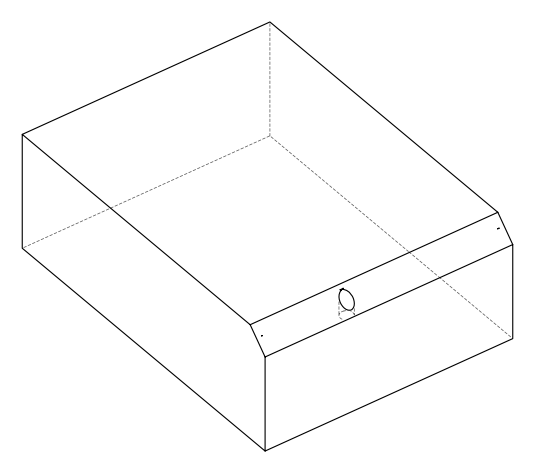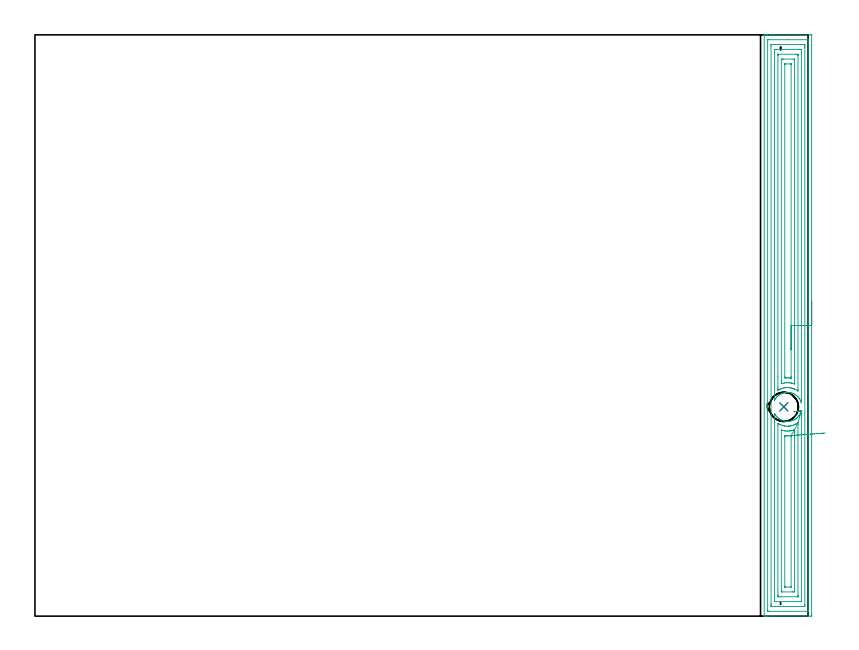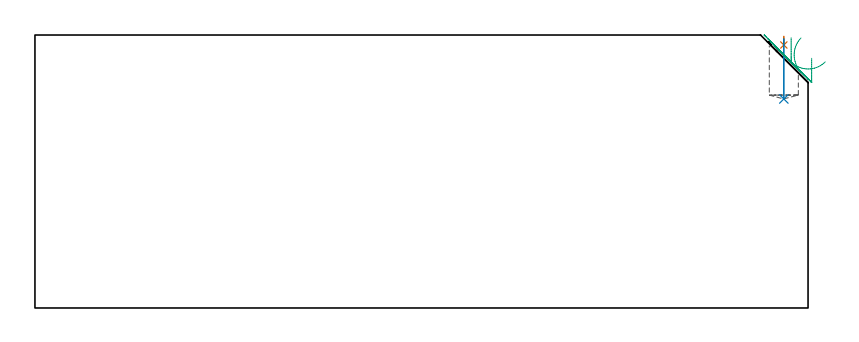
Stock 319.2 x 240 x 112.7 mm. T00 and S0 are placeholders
(PLAN: 3 operations, 2 tool changes, 14 min)
(1 SPOT_DRILL | STEP1POCKET | NXT0321_9005460120000 | 0.03 min | 309 mm3)
(2 DRILL_BLIND_HOLE_INTO_CENTER | STEP1POCKET | NXT0301_128 | 0.1 min | 2549 mm3)
(3 AREA_MILL | FG_CHAMFER_SURFACE | UGT0205_001 | 13.85 min | 45014 mm3)
(TOOL NXT0321_9005460120000 | NC Spot Drill, 142deg, 12mm, Carbide, Uncoated | D12 PA142 FL30 Z2)
(TOOL NXT0301_128 | Carbide Drill 12mm [861.1-1200-036A1-GP GC34] | D12 PA150 FL37.4 Z2)
(TOOL UGT0205_001 | Chamfer Mill 20 x 3 x 45 deg. | D20 FL50 Z2)
(OP 1 SPOT_DRILL)
G17 G21 G94 G90
T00 M6
G54
G17 G0 G90 X309.2 Y86.4 S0 M3
G43 Z122.7 H0
G94 G81 G98 Z108.584 F250. R112.1
G80
M5
M2
(OP 2 DRILL_BLIND_HOLE_INTO_CENTER)
G17 G21 G94 G90
T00 M6
G54
G17 G0 G90 X309.2 Y86.4 S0 M3
G43 Z122.7 H1
G94 G81 G98 Z86.3 F250. R111.1
G80
M5
M2
(OP 3 AREA_MILL)
G17 G21 G94 G90
T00 M6
G54
G17 G0 G90 X320.7 Y130. S1061 M3
G43 Z122.7 H0
Z103.1
G94 G1 Y129.962 Z102.228 F250.
Y129.848 Z101.363
Y129.659 Z100.512
Y129.397 Z99.68
Y129.063 Z98.874
Y128.66 Z98.1
Y128.192 Z97.364
Y127.66 Z96.672
Y127.071 Z96.029
Y126.428 Z95.44
Y125.736 Z94.908
Y125. Z94.44
Y124.226 Z94.037
Y123.42 Z93.703
Y122.588 Z93.441
Y121.736 Z93.252
Y120.872 Z93.138
Y120. Z93.1
Y0.629
X320.697 Y0.242 Z93.102
X320.692 Y0.01 Z93.106
X320.457 Y0. Z93.34
X304.884 Z108.912
X302.49 Z111.305
X301.768 Z112.032
X301.512 Z112.288
X301.125 Z112.666
X301.103 Y0.009 Z112.688
X301.1 Y0.182 Z112.7
Y239.818
X301.103 Y239.991 Z112.688
X301.125 Y240. Z112.666
X301.512 Z112.288
X301.768 Z112.032
X302.49 Z111.305
X303.736 Z110.061
X305.146 Z108.65
X320.195 Z93.602
X320.459 Y239.998 Z93.338
X320.692 Y239.99 Z93.106
X320.699 Y239.756 Z93.099
X320.7 Y120. Z93.1
X319.286 Z94.514
Y2.2
X319.285 Y2.092 Z94.515
X319.282 Y2.038 Z94.518
X319.28 Y2.018 Z94.52
X319.251 Y2.01 Z94.549
X318.837 Y2.001 Z94.963
X307.02 Y2. Z106.78
X303.375 Z110.425
X302.903 Y2.001 Z110.897
X302.645 Y2.005 Z111.155
X302.526 Y2.01 Z111.274
X302.515 Y2.393 Z111.285
X302.514 Y2.418 Z111.286
Y237.8
X302.515 Y237.908 Z111.285
X302.518 Y237.962 Z111.282
X302.52 Y237.982 Z111.28
X302.549 Y237.99 Z111.251
X302.963 Y237.999 Z110.837
X311.136 Y238. Z102.664
X318.897 Y237.999 Z94.903
X319.155 Y237.995 Z94.645
X319.275 Y237.99 Z94.525
X319.285 Y237.607 Z94.515
X319.286 Y237.582 Z94.514
Y120.
X317.872 Z95.928
X317.871 Y4.765 Z95.929
X317.867 Y4.206 Z95.933
X317.865 Y4.04 Z95.935
X317.86 Y4.01 Z95.94
X317.811 Y4.005 Z95.989
X317.742 Y4.001 Z96.058
X304.464 Y4. Z109.336
X304.261 Y4.003 Z109.539
X304.057 Y4.008 Z109.743
X303.935 Y4.014 Z109.865
X303.932 Y4.094 Z109.868
X303.93 Y4.206 Z109.87
X303.929 Y4.541 Z109.871
X303.928 Y5.1 Z109.872
X303.929 Y235.235 Z109.871
X303.933 Y235.794 Z109.867
X303.935 Y235.96 Z109.865
X303.94 Y235.99 Z109.86
X303.989 Y235.995 Z109.811
X304.058 Y235.999 Z109.742
X317.336 Y236. Z96.464
X317.539 Y235.997 Z96.261
X317.743 Y235.992 Z96.057
X317.865 Y235.986 Z95.935
X317.868 Y235.906 Z95.932
X317.87 Y235.794 Z95.93
X317.871 Y235.459 Z95.929
X317.872 Y234.9 Z95.928
Y120.
X316.457 Z97.343
X316.456 Y88.12
X316.45 Y88.085 Z97.348
X316.433 Y88.124 Z97.364
X316.393 Y88.257 Z97.404
X316.386 Y88.281 Z97.411
X316.217 Y88.733 Z97.582
X316.016 Y89.175 Z97.782
X315.74 Y89.638 Z98.06
X315.439 Y90.068 Z98.36
X315.326 Y90.202 Z98.471
X315.232 Y90.317 Z98.568
X315.128 Y90.442 Z98.672
X314.866 Y90.71 Z98.934
X314.593 Y90.962 Z99.207
X314.246 Y91.228 Z99.554
X313.813 Y91.517 Z99.987
X313.365 Y91.77 Z100.435
X313.197 Y91.855 Z100.603
X312.843 Y91.997 Z100.957
X312.484 Y92.12 Z101.316
X312.045 Y92.237 Z101.755
X311.603 Y92.322 Z102.197
X311.163 Y92.372 Z102.637
X310.722 Y92.39 Z103.078
X310.281 Y92.376 Z103.519
X309.841 Y92.329 Z103.959
X309.398 Y92.247 Z104.402
X308.959 Y92.132 Z104.841
X308.578 Y92.004 Z105.222
X308.203 Y91.855 Z105.597
X308.078 Y91.792 Z105.722
X307.631 Y91.543 Z106.169
X307.197 Y91.259 Z106.603
X306.807 Y90.962 Z106.993
X306.556 Y90.732 Z107.244
X306.316 Y90.487 Z107.484
X305.961 Y90.068 Z107.839
X305.686 Y89.677 Z108.114
X305.435 Y89.271 Z108.365
X305.384 Y89.175 Z108.416
X305.371 Y89.151 Z108.429
X305.349 Y89.116 Z108.451
X305.345 Y89.151 Z108.455
X305.344 Y89.171 Z108.456
X305.343 Y89.233 Z108.457
Y89.518
Y233.806
X305.345 Y233.906 Z108.455
X305.348 Y233.966 Z108.452
X305.35 Y233.99 Z108.45
X305.372 Y233.992 Z108.428
X305.591 Y233.996 Z108.209
X306.031 Y234. Z107.769
X315.769 Z98.031
X316.21 Y233.996 Z97.59
X316.427 Y233.992 Z97.373
X316.449 Y233.99 Z97.351
X316.452 Y233.975 Z97.348
X316.455 Y233.935 Z97.345
X316.456 Y233.877 Z97.344
X316.457 Y226.228 Z97.343
Y120.
X315.043 Z98.757
Y93.461
X315.042 Y93.3 Z98.758
X315.037 Y92.979 Z98.763
X315.035 Y92.908 Z98.765
X314.127 Y93.492 Z99.673
X313.998 Y93.565 Z99.802
X313.895 Y93.622 Z99.905
X313.579 Y93.77 Z100.221
X313.356 Y93.86 Z100.444
X313.113 Y93.952 Z100.687
X312.632 Y94.109 Z101.168
X312.228 Y94.21 Z101.572
X311.973 Y94.259 Z101.827
X311.343 Y94.348 Z102.457
X310.594 Y94.378 Z103.206
X310.457 Y94.372 Z103.343
X309.769 Y94.317 Z104.031
X309.572 Y94.286 Z104.228
X309.026 Y94.173 Z104.774
X308.687 Y94.085 Z105.113
X308.342 Y93.97 Z105.458
X307.802 Y93.763 Z105.998
X307.705 Y93.72 Z106.095
X307.508 Y93.622 Z106.292
X307.131 Y93.406 Z106.669
X306.916 Y93.28 Z106.884
X306.778 Y93.199 Z107.022
X306.764 Y93.462 Z107.036
X306.76 Y93.622 Z107.04
X306.758 Y93.782 Z107.042
X306.757 Y94.516 Z107.043
Y98.792
Y231.484
X306.758 Y231.645 Z107.042
X306.764 Y231.967 Z107.036
X306.766 Y231.992 Z107.034
X306.771 Y231.994 Z107.029
X306.791 Y231.998 Z107.009
X306.833 Y231.999 Z106.967
X306.916 Y232. Z106.884
X314.214 Z99.586
X314.884 Y231.996 Z98.916
X314.979 Y231.994 Z98.821
X315.032 Y231.99 Z98.768
X315.036 Y231.806 Z98.764
X315.041 Y231.484 Z98.759
X315.043 Y231.323 Z98.757
Y120.
X313.629 Z100.171
Y96.825
X313.627 Y96.305 Z100.173
X313.624 Y95.927 Z100.176
X313.622 Y95.867 Z100.178
X313.569 Y95.871 Z100.231
X313.113 Y96.004 Z100.687
X312.763 Y96.105 Z101.037
X312.312 Y96.22 Z101.488
X312.228 Y96.234 Z101.572
X311.789 Y96.305 Z102.011
X311.343 Y96.354 Z102.457
X311.289 Y96.359 Z102.511
X310.457 Y96.376 Z103.343
X310.387 Y96.375 Z103.413
X309.569 Y96.308 Z104.231
X309.548 Y96.305 Z104.252
X308.831 Y96.159 Z104.969
X308.687 Y96.126 Z105.113
X308.452 Y96.07 Z105.348
X308.178 Y96.004 Z105.622
X308.175 Y96.131 Z105.625
X308.173 Y96.305 Z105.627
X308.171 Y96.825 Z105.629
Y97.199
X308.172 Y229.535 Z105.628
X308.173 Y229.795 Z105.627
X308.176 Y229.925 Z105.624
X308.178 Y229.982 Z105.622
X308.235 Y229.991 Z105.565
X308.687 Y229.997 Z105.113
X309.112 Y230. Z104.688
X313.113 Y229.999 Z100.687
X313.542 Y229.996 Z100.258
X313.617 Y229.99 Z100.183
X313.622 Y229.915 Z100.178
X313.626 Y229.535 Z100.174
X313.629 Y229.014 Z100.171
Y120.
X312.215 Z101.585
Y99.001
X312.213 Y98.547 Z101.587
X312.21 Y98.327 Z101.59
X312.208 Y98.276 Z101.592
X312.2 Y98.264 Z101.6
X312.167 Y98.266 Z101.633
X312.046 Y98.276 Z101.754
X311.343 Y98.35 Z102.457
X311.076 Y98.362 Z102.724
X310.457 Y98.372 Z103.343
X310.191 Y98.362 Z103.609
X309.698 Y98.333 Z104.102
X309.592 Y98.341 Z104.208
X309.585 Y98.987 Z104.215
X309.586 Y227.747 Z104.214
X309.591 Y227.966 Z104.209
X309.592 Y227.985 Z104.208
X309.655 Y227.99 Z104.145
X309.788 Y227.996 Z104.012
X309.956 Y227.999 Z103.844
X312.117 Z101.683
X312.146 Y227.998 Z101.654
X312.174 Y227.995 Z101.626
X312.199 Y227.991 Z101.601
X312.208 Y227.959 Z101.592
X312.214 Y227.76 Z101.586
X312.215 Y227.747 Z101.585
Y120.
Y119.128 Z101.623
Y118.264 Z101.737
Y117.412 Z101.926
Y116.58 Z102.188
Y115.774 Z102.522
Y115. Z102.925
Y114.264 Z103.394
Y113.572 Z103.925
Y112.929 Z104.514
Y112.34 Z105.157
Y111.808 Z105.849
Y111.34 Z106.585
Y110.937 Z107.359
Y110.603 Z108.165
Y110.341 Z108.997
Y110.152 Z109.849
Y110.038 Z110.714
Y110. Z111.585
G0 X316.291 Y84.711 Z111.485
G1 X315.712 Y84.651 Z110.834
X315.192 Y84.597 Z110.136
X314.734 Y84.549 Z109.395
X314.343 Y84.508 Z108.616
X314.02 Y84.474 Z107.807
X313.769 Y84.448 Z106.972
X313.591 Y84.429 Z106.118
X313.488 Y84.419 Z105.251
X313.46 Y84.416 Z104.38
X313.509 Y84.421 Z103.508
X313.632 Y84.434 Z102.645
X313.83 Y84.454 Z101.796
X314.1 Y84.483 Z100.967
X314.442 Y84.518 Z100.165
X314.851 Y84.561 Z99.396
X315.326 Y84.611 Z98.665
X315.862 Y84.667 Z97.98
X316.456 Y84.729 Z97.343
X316.457
Y84.728 Z97.342
Y6.194 Z97.343
X316.456 Y6.094 Z97.344
X316.452 Y6.034 Z97.348
X316.45 Y6.01 Z97.35
X316.428 Y6.008 Z97.372
X316.209 Y6.003 Z97.591
X315.769 Y6. Z98.031
X306.031 Z107.769
X305.59 Y6.003 Z108.21
X305.373 Y6.008 Z108.427
X305.351 Y6.01 Z108.449
X305.348 Y6.025 Z108.452
X305.344 Y6.065 Z108.456
X305.343 Y6.123 Z108.457
Y83.587
X305.344 Y83.611 Z108.456
X305.349 Y83.685 Z108.451
X305.435 Y83.531 Z108.365
X305.619 Y83.221 Z108.181
X305.817 Y82.92 Z107.983
X306.059 Y82.608 Z107.741
X306.316 Y82.312 Z107.484
X306.598 Y82.027 Z107.202
X306.892 Y81.774 Z106.908
X307.197 Y81.538 Z106.603
X307.51 Y81.327 Z106.29
X307.83 Y81.133 Z105.97
X308.078 Y81.006 Z105.722
X308.515 Y80.823 Z105.285
X308.959 Y80.669 Z104.841
X309.398 Y80.553 Z104.402
X309.841 Y80.471 Z103.959
X310.281 Y80.424 Z103.519
X310.722 Y80.41 Z103.078
X311.163 Y80.428 Z102.637
X311.603 Y80.478 Z102.197
X312.045 Y80.563 Z101.755
X312.484 Y80.682 Z101.316
X312.929 Y80.841 Z100.871
X313.365 Y81.031 Z100.435
X313.57 Y81.133 Z100.23
X313.913 Y81.342 Z99.887
X314.246 Y81.569 Z99.554
X314.53 Y81.79 Z99.27
X314.802 Y82.027 Z98.998
X315.128 Y82.358 Z98.672
X315.202 Y82.445 Z98.597
X315.254 Y82.509 Z98.54
X315.326 Y82.591 Z98.472
X315.361 Y82.632 Z98.437
X315.581 Y82.92 Z98.216
X315.802 Y83.261 Z97.995
X315.847 Y83.339 Z97.948
X316.008 Y83.612 Z97.79
X316.049 Y83.694 Z97.75
X316.108 Y83.814 Z97.691
X316.291 Y84.258 Z97.504
X316.359 Y84.451 Z97.44
X316.447 Y84.707 Z97.352
X316.448 Y84.711
X316.456 Y84.729 Z97.343
X316.359 Y84.398 Z97.44
X316.314 Y84.249 Z97.482
X316.31 Y84.234 Z97.487
X316.273 Y84.103 Z97.527
X316.265 Y84.077 Z97.534
X315.036 Y79.879 Z98.764
X315.043 Y79.316 Z98.757
Y8.516
X315.042 Y8.355 Z98.758
X315.036 Y8.034 Z98.764
X315.034 Y8.008 Z98.766
X315.029 Y8.006 Z98.771
X315.009 Y8.002 Z98.791
X314.967 Y8.001 Z98.833
X314.884 Y8. Z98.916
X307.586 Z106.214
X306.916 Y8.004 Z106.884
X306.821 Y8.006 Z106.979
X306.769 Y8.01 Z107.031
X306.764 Y8.194 Z107.036
X306.759 Y8.516 Z107.041
X306.757 Y8.677 Z107.043
Y78.582
X306.761 Y79.316 Z107.039
X306.763 Y79.47 Z107.037
X306.777 Y79.595 Z107.023
X306.916 Y79.512 Z106.884
X307.248 Y79.316 Z106.552
X307.61 Y79.129 Z106.19
X307.802 Y79.046 Z105.998
X308.253 Y78.86 Z105.547
X308.687 Y78.716 Z105.113
X309.035 Y78.625 Z104.765
X309.468 Y78.526 Z104.332
X309.572 Y78.512 Z104.228
X310.357 Y78.421 Z103.443
X310.457 Y78.418 Z103.343
X311.028 Y78.421 Z102.772
X311.324 Y78.44 Z102.476
X311.343 Y78.442 Z102.457
X311.751 Y78.499 Z102.049
X312.092 Y78.559 Z101.708
X312.228 Y78.59 Z101.572
X312.796 Y78.742 Z101.004
X313.113 Y78.854 Z100.687
X313.443 Y78.982 Z100.357
X313.998 Y79.232 Z99.802
X314.055 Y79.259 Z99.745
X314.157 Y79.316 Z99.643
X314.601 Y79.602 Z99.199
X314.959 Y79.837 Z98.841
X315.015 Y79.874 Z98.785
X315.036 Y79.879 Z98.764
X313.622 Y76.946 Z100.178
X313.624 Y76.893 Z100.176
X313.626 Y76.633 Z100.174
X313.629 Y76.113 Z100.171
Y75.739
X313.628 Y10.465 Z100.172
X313.627 Y10.205 Z100.173
X313.624 Y10.075 Z100.176
X313.622 Y10.018 Z100.178
X313.565 Y10.009 Z100.235
X313.113 Y10.003 Z100.687
X312.688 Y10. Z101.112
X308.687 Y10.001 Z105.113
X308.258 Y10.004 Z105.542
X308.183 Y10.01 Z105.617
X308.178 Y10.085 Z105.622
X308.174 Y10.465 Z105.626
X308.172 Y10.986 Z105.628
Y76.633
X308.173 Y76.763 Z105.627
X308.175 Y76.794 Z105.625
X308.176 Y76.801 Z105.624
X308.266 Y76.782 Z105.534
X308.687 Y76.673 Z105.113
X308.844 Y76.633 Z104.956
X309.572 Y76.508 Z104.228
X309.716 Y76.488 Z104.084
X310.457 Y76.428 Z103.343
X310.662 Y76.426 Z103.138
X311.343 Y76.449 Z102.457
X311.513 Y76.461 Z102.287
X311.853 Y76.504 Z101.947
X312.228 Y76.564 Z101.572
X312.286 Y76.575 Z101.514
X312.557 Y76.633 Z101.243
X312.995 Y76.753 Z100.805
X313.113 Y76.789 Z100.687
X313.34 Y76.862 Z100.46
X313.622 Y76.946 Z100.178
X312.204 Y74.532 Z101.596
X312.208 Y74.494 Z101.592
X312.21 Y74.389 Z101.59
X312.215 Y73.964 Z101.585
X312.214 Y12.253 Z101.586
X312.21 Y12.034 Z101.591
X312.208 Y12.015 Z101.592
X312.145 Y12.01 Z101.655
X312.012 Y12.004 Z101.788
X311.845 Y12.001 Z101.955
X309.683 Z104.117
X309.654 Y12.002 Z104.146
X309.626 Y12.005 Z104.174
X309.601 Y12.009 Z104.199
X309.592 Y12.041 Z104.208
X309.586 Y12.24 Z104.214
Y12.253 Z104.215
X309.585 Y73.964
X309.592 Y74.387 Z104.208
X309.594 Y74.481 Z104.206
X309.655 Y74.48 Z104.145
X309.717 Y74.477 Z104.083
X310.068 Y74.452 Z103.732
X310.457 Y74.428 Z103.343
X310.867 Y74.431 Z102.933
X311.343 Y74.448 Z102.457
X311.705 Y74.479 Z102.095
X312.091 Y74.521 Z101.709
X312.172 Y74.529 Z101.628
X312.204 Y74.532 Z101.596
X312.847 Y74.581 Z101.007
X313.537 Y74.634 Z100.477
X314.272 Y74.69 Z100.009
X315.044 Y74.748 Z99.608
X315.848 Y74.81 Z99.275
X316.678 Y74.873 Z99.014
X317.527 Y74.938 Z98.826
X318.39 Y75.004 Z98.714
X319.259 Y75.07 Z98.677
X320.128 Y75.136 Z98.716
X320.99 Y75.202 Z98.831
X321.839 Y75.266 Z99.021
X322.669 Y75.33 Z99.285
X323.472 Y75.391 Z99.62
X324.243 Y75.45 Z100.024
X324.976 Y75.506 Z100.494
X325.665 Y75.558 Z101.026
X326.306 Y75.607 Z101.616
G0 Z122.7
M5
M2
